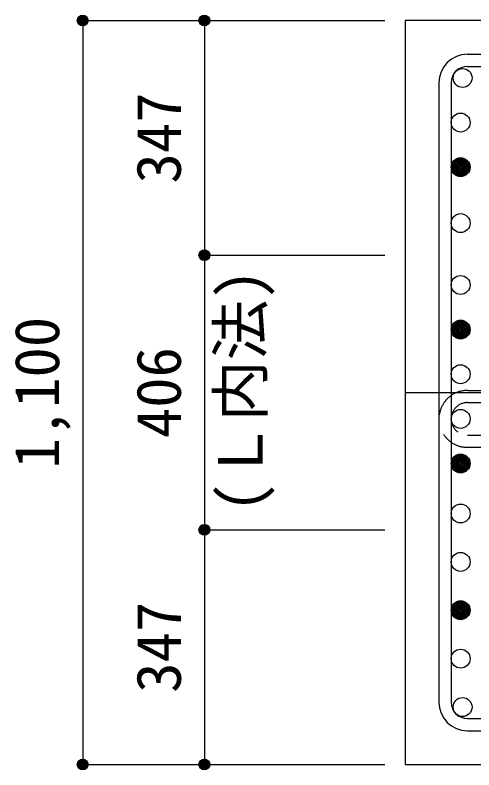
# Model space of a CAD drawing. Units: millimetres at full size, sheet at 1:30. Extents: x -5973 to 5954, y -4195 to 4201.
# Drawn here: x -575 to 104, y -2233 to -1117 of the extents above; entities that cross this region are included whole.
import ezdxf
from ezdxf.enums import TextEntityAlignment as Align

# ---------------------------------------------------------------- set-up
doc = ezdxf.new("R2010")
doc.units = ezdxf.units.MM
doc.header["$LTSCALE"] = 30
doc.header["$PDMODE"] = 32
doc.header["$PDSIZE"] = 15
doc.linetypes.add('CHAIN1', pattern=[8, 5, -1, 1, -1])
doc.linetypes.add('DASHED2', pattern=[3, 2, -1])
for name, color, linetype in [('0-1', 2, 'Continuous'), ('0-3', 4, 'Continuous'), ('0-4', 7, 'Continuous'), ('0-C', 7, 'DASHED2'), ('0-D', 4, 'Continuous')]:
    doc.layers.add(name, color=color, linetype=linetype)
doc.styles.add('ＭＳ ゴシック', font='')
doc.styles.get('ＭＳ ゴシック').set_extended_font_data('MS Gothic')

msp = doc.modelspace()

# ---------------------------------------------------------------- linework, layer by layer
at = {"layer": '0-1'}
for p, q in [((1502.44, -1124.89), (2.44, -1124.89)), ((2.44, -1124.89), (2.44, -2224.89)), ((2.44, -2224.89), (303.94, -2224.89))]:
    msp.add_line(p, q, dxfattribs=at)
at = {"layer": '0-3', "color": 3}
for centre in [(87.37, -1209.82), (84.44, -1275.82), (84.44, -1341.82), (84.44, -1424.47), (84.44, -1515.89), (84.44, -1581.89), (84.44, -1647.89), (84.44, -1713.89), (84.44, -1779.89), (84.44, -1853.77), (84.44, -1925.32), (84.44, -1996.87), (84.44, -2068.42), (87.37, -2139.97)]:
    msp.add_circle(centre, 14, dxfattribs=at)
at = {"layer": '0-3'}
for centre, radius in [((84.44, -1341.82), 12.6), ((84.44, -1341.82), 11.2), ((84.44, -1341.82), 9.8), ((84.44, -1341.82), 8.4), ((84.44, -1341.82), 7), ((84.44, -1341.82), 5.6), ((84.44, -1341.82), 4.2), ((84.44, -1341.82), 2.8), ((84.44, -1341.82), 1.4), ((84.44, -1581.89), 12.6), ((84.44, -1581.89), 11.2), ((84.44, -1581.89), 9.8), ((84.44, -1581.89), 8.4), ((84.44, -1581.89), 7), ((84.44, -1581.89), 5.6), ((84.44, -1581.89), 4.2), ((84.44, -1581.89), 2.8), ((84.44, -1581.89), 1.4), ((84.44, -1779.89), 12.6), ((84.44, -1779.89), 11.2), ((84.44, -1779.89), 9.8), ((84.44, -1779.89), 8.4), ((84.44, -1779.89), 7), ((84.44, -1779.89), 5.6), ((84.44, -1779.89), 4.2), ((84.44, -1779.89), 2.8), ((84.44, -1779.89), 1.4), ((84.44, -1996.87), 12.6), ((84.44, -1996.87), 11.2), ((84.44, -1996.87), 9.8), ((84.44, -1996.87), 8.4), ((84.44, -1996.87), 7), ((84.44, -1996.87), 5.6), ((84.44, -1996.87), 4.2), ((84.44, -1996.87), 2.8), ((84.44, -1996.87), 1.4)]:
    msp.add_circle(centre, radius, dxfattribs=at)
at = {"layer": '0-4'}
for p, q in [((94.44, -1174.89), (1010.44, -1174.89)), ((94.44, -1192.89), (1010.44, -1192.89)), ((52.44, -1216.89), (52.44, -2132.89)), ((70.44, -1216.89), (70.44, -2132.89)), ((94.44, -2156.89), (1010.44, -2156.89)), ((94.44, -2174.89), (1010.44, -2174.89))]:
    msp.add_line(p, q, dxfattribs=at)
for centre, radius, start, end in [((94.44, -1216.89), 42, 90, 180), ((94.44, -1216.89), 24, 90, 180), ((94.44, -2132.89), 42, 180, 270), ((94.44, -2132.89), 24, 180, 270), ((94.44, -2132.89), 24, 180, 270)]:
    msp.add_arc(centre, radius, start, end, dxfattribs=at)
at = {"layer": '0-C'}
for p, q in [((94.44, -1671.89), (1010.44, -1671.89)), ((94.44, -1689.89), (1010.44, -1689.89)), ((94.44, -1737.89), (158.44, -1737.89)), ((94.44, -1755.89), (158.44, -1755.89))]:
    msp.add_line(p, q, dxfattribs=at)
for radius in [42, 24]:
    msp.add_arc((94.44, -1713.89), radius, 90, 270, dxfattribs=at)
at = {"layer": '0-D'}
for p, q in [((-474.6, -1124.89), (-294.6, -1124.89)), ((-474.6, -1124.89), (-294.6, -1124.89)), ((-474.6, -1124.89), (-474.6, -2224.89)), ((-294.6, -1124.89), (-294.6, -1471.89)), ((-294.6, -1124.89), (-27.56, -1124.89)), ((-294.6, -1471.89), (-27.56, -1471.89)), ((-294.6, -1471.89), (-294.6, -1877.89)), ((-294.6, -1877.89), (-27.56, -1877.89)), ((-294.6, -1877.89), (-294.6, -2224.89)), ((-474.6, -2224.89), (-294.6, -2224.89)), ((-294.6, -2224.89), (-27.56, -2224.89)), ((-294.6, -2224.89), (-27.56, -2224.89))]:
    msp.add_line(p, q, dxfattribs=at)
at = {"layer": '0-D', "linetype": 'CHAIN1'}
msp.add_line((2.44, -1674.89), (1102.44, -1674.89), dxfattribs=at)
at = {"layer": '0-D'}
for centre, radius in [((-474.6, -1124.89), 8), ((-474.6, -1124.89), 7.2), ((-474.6, -1124.89), 6.4), ((-474.6, -1124.89), 5.6), ((-474.6, -1124.89), 4.8), ((-474.6, -1124.89), 4), ((-474.6, -1124.89), 3.2), ((-474.6, -1124.89), 2.4), ((-474.6, -1124.89), 1.6), ((-474.6, -1124.89), 0.8), ((-294.6, -1124.89), 8), ((-294.6, -1124.89), 7.2), ((-294.6, -1124.89), 6.4), ((-294.6, -1124.89), 5.6), ((-294.6, -1124.89), 4.8), ((-294.6, -1124.89), 4), ((-294.6, -1124.89), 3.2), ((-294.6, -1124.89), 2.4), ((-294.6, -1124.89), 1.6), ((-294.6, -1124.89), 0.8), ((-294.6, -1471.89), 8), ((-294.6, -1471.89), 7.2), ((-294.6, -1471.89), 6.4), ((-294.6, -1471.89), 5.6), ((-294.6, -1471.89), 4.8), ((-294.6, -1471.89), 4), ((-294.6, -1471.89), 3.2), ((-294.6, -1471.89), 2.4), ((-294.6, -1471.89), 1.6), ((-294.6, -1471.89), 0.8), ((-294.6, -1877.89), 8), ((-294.6, -1877.89), 7.2), ((-294.6, -1877.89), 6.4), ((-294.6, -1877.89), 5.6), ((-294.6, -1877.89), 4.8), ((-294.6, -1877.89), 4), ((-294.6, -1877.89), 3.2), ((-294.6, -1877.89), 2.4), ((-294.6, -1877.89), 1.6), ((-294.6, -1877.89), 0.8), ((-474.6, -2224.89), 8), ((-474.6, -2224.89), 7.2), ((-474.6, -2224.89), 6.4), ((-474.6, -2224.89), 5.6), ((-474.6, -2224.89), 4.8), ((-294.6, -2224.89), 8), ((-294.6, -2224.89), 7.2), ((-294.6, -2224.89), 6.4), ((-294.6, -2224.89), 5.6), ((-294.6, -2224.89), 4.8), ((-474.6, -2224.89), 4), ((-474.6, -2224.89), 3.2), ((-474.6, -2224.89), 2.4), ((-474.6, -2224.89), 1.6), ((-474.6, -2224.89), 0.8), ((-294.6, -2224.89), 4), ((-294.6, -2224.89), 3.2), ((-294.6, -2224.89), 2.4), ((-294.6, -2224.89), 1.6), ((-294.6, -2224.89), 0.8)]:
    msp.add_circle(centre, radius, dxfattribs=at)
at = {"layer": '0-D', "color": 7}
for p in [(-474.6, -1124.89), (-294.6, -1124.89), (-294.6, -1124.89), (-294.6, -1471.89), (-294.6, -1471.89), (-294.6, -1877.89), (-294.6, -1877.89), (-474.6, -2224.89), (-294.6, -2224.89), (-294.6, -2224.89)]:
    msp.add_point(p, dxfattribs=at)

# ---------------------------------------------------------------- texts
at = {"layer": '0-D', "style": 'ＭＳ ゴシック'}
for s, p in [('347', (-309.6, -1365.89)), ('(Ｌ内法)', (-188.62, -1852.33)), ('1,100', (-489.6, -1787.39)), ('406', (-309.6, -1742.39)), ('347', (-309.6, -2118.89))]:
    msp.add_text(s, height=65.98, rotation=90, dxfattribs=at).set_placement(p, align=Align.BOTTOM_LEFT)

doc.saveas('drawing.dxf')
